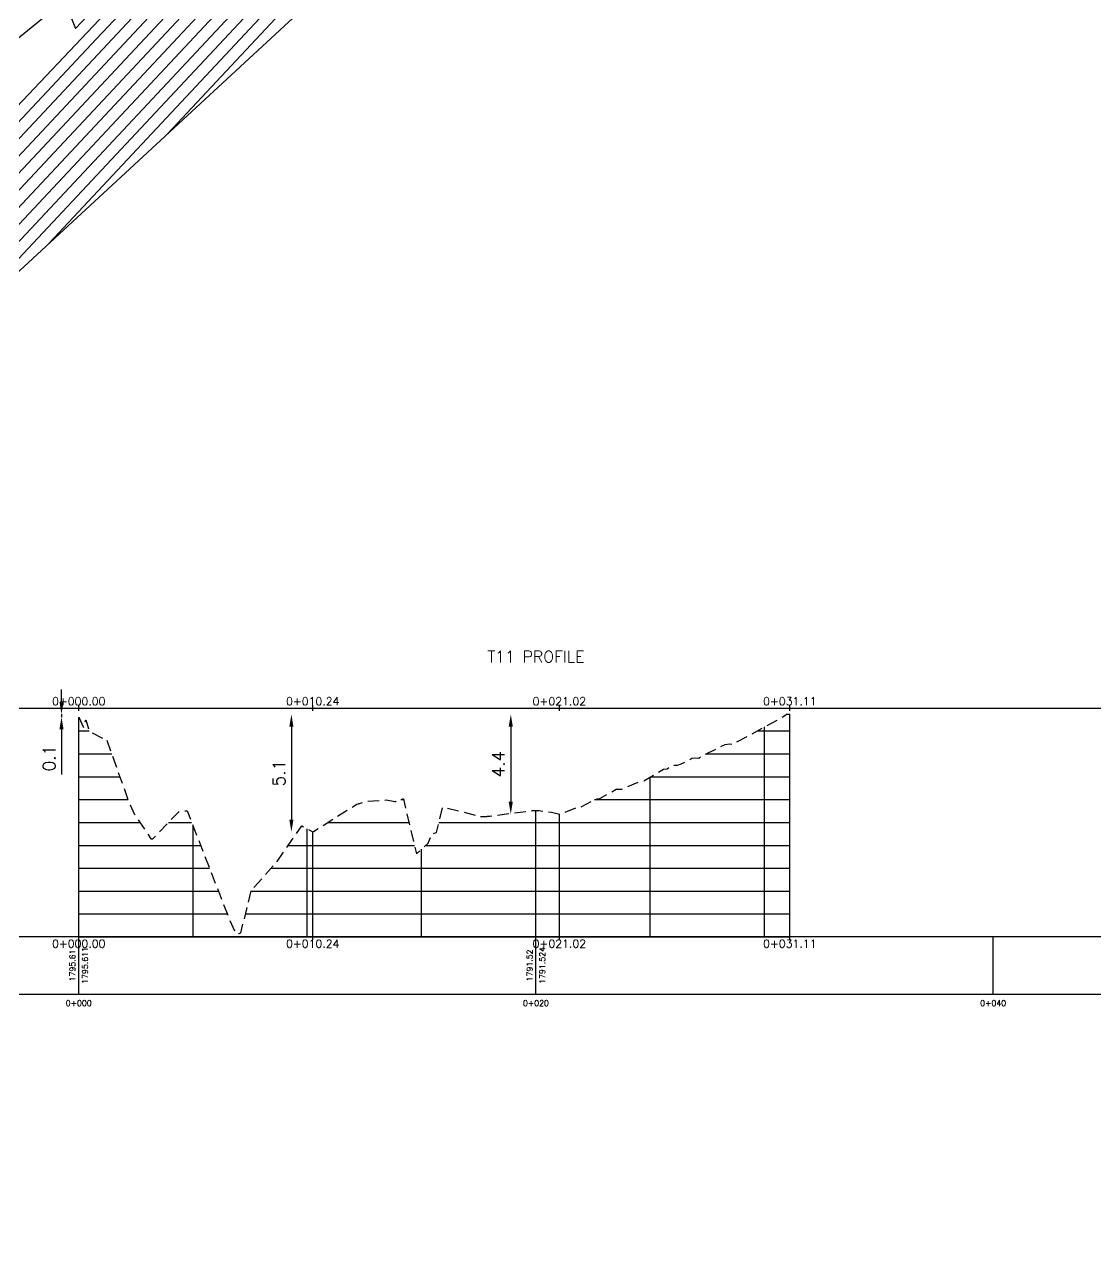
# Model space of a CAD drawing. Header units: metres. Extents: x 419582 to 423558, y 4805372 to 4807539.
# Drawn here: x 421833 to 421879.8, y 4806399.9 to 4806453.1 of the extents above; entities that cross this region are included whole.
import ezdxf

# ---------------------------------------------------------------- set-up
doc = ezdxf.new("R2010")
doc.units = ezdxf.units.M
doc.linetypes.add('DASHED', pattern=[0.75, 0.5, -0.25])
for name, color, linetype in [('C-ROAD-PROF', 1, 'DASHED'), ('C-ROAD-PROF-GRID-GEOM', 5, 'Continuous'), ('C-ROAD-PROF-GRID-MAJR', 8, 'Continuous'), ('C-ROAD-PROF-GRID-MINR', 8, 'Continuous'), ('C-ROAD-PROF-TEXT', 11, 'Continuous'), ('C-ROAD-PROF-TICK', 7, 'Continuous'), ('C-ROAD-PROF-TITL', 11, 'Continuous'), ('C-ROAD-PROF-TTLB', 5, 'Continuous'), ('C-TINN-BNDY', 110, 'Continuous'), ('C-TOPO-MAJR', 9, 'Continuous'), ('C-TOPO-MINR', 8, 'Continuous')]:
    doc.layers.add(name, color=color, linetype=linetype)
doc.styles.get("Standard").update_dxf_attribs({"font": 'simplex.shx'})
doc.dimstyles.new('TFO75', dxfattribs={"dimscale": 3, "dimtxt": 0.18, "dimasz": 0.18, "dimexe": 0.18, "dimexo": 0.0625, "dimgap": 0.09, "dimtad": 1, "dimdec": 1, "dimzin": 0, "dimdsep": 46, "dimtxsty": 'Standard', "dimcen": 0.09, "dimse1": 1, "dimse2": 1, "dimclrd": 3, "dimclre": 3, "dimclrt": 1, "dimadec": 4, "dimazin": 0, "dimtfac": 1, "dimtdec": 1, "dimtmove": 0, "dimatfit": 3, "dimfxl": 1, "dimtolj": 1, "dimtzin": 0, "dimarcsym": 0})

# ---------------------------------------------------------------- blocks, each defined once
blk = doc.blocks.new('*D41')
at = {"color": 3, "lineweight": -2, "transparency": 16777216}
blk.add_line((421854.264, 4806422.436), (421854.264, 4806419.153), dxfattribs=at)
at = {"color": 3, "transparency": 16777216}
for points in [[(421854.174, 4806422.436), (421854.354, 4806422.436), (421854.264, 4806422.976)], [(421854.174, 4806419.153), (421854.354, 4806419.153), (421854.264, 4806418.613)]]:
    blk.add_solid(points, dxfattribs=at)
at = {"layer": 'Defpoints', "color": 0, "transparency": 16777216}
for p in [(421863.83, 4806422.976), (421854.264, 4806418.613), (421856.09, 4806418.613)]:
    blk.add_point(p, dxfattribs=at)
at = {"color": 1, "transparency": 16777216, "insert": (421853.724, 4806420.795), "char_height": 0.54, "attachment_point": 5, "rotation": 90}
blk.add_mtext('\\A1;4.4', dxfattribs=at)
blk = doc.blocks.new('*D42')
at = {"color": 3, "lineweight": -2, "transparency": 16777216}
blk.add_line((421844.668, 4806422.436), (421844.668, 4806418.374), dxfattribs=at)
at = {"color": 3, "transparency": 16777216}
for points in [[(421844.578, 4806422.436), (421844.758, 4806422.436), (421844.668, 4806422.976)], [(421844.578, 4806418.374), (421844.758, 4806418.374), (421844.668, 4806417.834)]]:
    blk.add_solid(points, dxfattribs=at)
at = {"layer": 'Defpoints', "color": 0, "transparency": 16777216}
for p in [(421863.83, 4806422.976), (421844.668, 4806417.834), (421845.601, 4806417.834)]:
    blk.add_point(p, dxfattribs=at)
at = {"color": 1, "transparency": 16777216, "insert": (421844.128, 4806420.405), "char_height": 0.54, "attachment_point": 5, "rotation": 90}
blk.add_mtext('\\A1;5.1', dxfattribs=at)
blk = doc.blocks.new('*D43')
at = {"color": 3, "lineweight": -2, "transparency": 16777216}
for p, q in [((421834.612, 4806423.516), (421834.612, 4806424.056)), ((421834.612, 4806422.976), (421834.612, 4806422.857)), ((421834.612, 4806422.317), (421834.612, 4806420.337))]:
    blk.add_line(p, q, dxfattribs=at)
at = {"color": 3, "transparency": 16777216}
for points in [[(421834.522, 4806423.516), (421834.702, 4806423.516), (421834.612, 4806422.976)], [(421834.522, 4806422.317), (421834.702, 4806422.317), (421834.612, 4806422.857)]]:
    blk.add_solid(points, dxfattribs=at)
at = {"layer": 'Defpoints', "color": 0, "transparency": 16777216}
for p in [(421863.83, 4806422.976), (421834.612, 4806422.857), (421835.365, 4806422.857)]:
    blk.add_point(p, dxfattribs=at)
at = {"color": 1, "transparency": 16777216, "insert": (421834.072, 4806421.057), "char_height": 0.54, "attachment_point": 5, "rotation": 90}
blk.add_mtext('\\A1;0.1', dxfattribs=at)

msp = doc.modelspace()

# ---------------------------------------------------------------- linework, layer by layer
at = {"layer": 'C-ROAD-PROF', "color": 1, "linetype": 'DASHED', "lineweight": -3, "flags": 128}
msp.add_lwpolyline([(421835.365, 4806422.857), (421835.572, 4806422.403), (421835.671, 4806422.728), (421835.825, 4806422.238), (421836.442, 4806421.915), (421836.57, 4806421.915), (421837.546, 4806419.171), (421837.796, 4806418.63), (421838.521, 4806417.531), (421838.61, 4806417.536), (421839.768, 4806418.74), (421840.016, 4806418.756), (421840.105, 4806418.76), (421841.916, 4806414.104), (421842.23, 4806413.386), (421842.368, 4806413.386), (421842.382, 4806413.386), (421842.386, 4806413.388), (421842.458, 4806413.422), (421842.953, 4806415.419), (421843.04, 4806415.425), (421844.047, 4806416.541), (421845.12, 4806418.106), (421845.601, 4806417.834), (421845.64, 4806417.859), (421847.536, 4806419.052), (421847.598, 4806419.057), (421847.616, 4806419.074), (421847.641, 4806419.076), (421847.94, 4806419.177), (421848.013, 4806419.18), (421848.809, 4806419.231), (421849.194, 4806419.166), (421849.214, 4806419.166), (421849.232, 4806419.166), (421849.537, 4806419.273), (421849.57, 4806419.275), (421850.138, 4806416.876), (421850.651, 4806417.34), (421850.813, 4806417.751), (421850.911, 4806417.78), (421851.01, 4806417.81), (421851.292, 4806418.931), (421852.95, 4806418.505), (421852.952, 4806418.505), (421853.036, 4806418.506), (421853.095, 4806418.506), (421853.22, 4806418.506), (421853.246, 4806418.52), (421853.348, 4806418.523), (421853.63, 4806418.565), (421855.222, 4806418.763), (421855.361, 4806418.77), (421855.502, 4806418.777), (421855.581, 4806418.756), (421856.044, 4806418.69), (421856.389, 4806418.613), (421856.459, 4806418.616), (421857.141, 4806418.899), (421857.304, 4806418.908), (421857.998, 4806419.281), (421858.163, 4806419.295), (421858.879, 4806419.702), (421859.119, 4806419.709), (421859.965, 4806420.067), (421860.088, 4806420.072), (421860.95, 4806420.57), (421861.103, 4806420.599), (421861.367, 4806420.752), (421861.556, 4806420.754), (421861.716, 4806420.806), (421862.191, 4806421.055), (421862.301, 4806421.067), (421862.497, 4806421.062), (421862.689, 4806421.196), (421863.642, 4806421.655), (421863.835, 4806421.679), (421863.989, 4806421.674), (421866.063, 4806422.804), (421866.296, 4806422.954), (421866.33, 4806422.976), (421866.471, 4806422.976)], dxfattribs=at)
at = {"layer": 'C-ROAD-PROF-GRID-GEOM', "color": 5, "linetype": 'Continuous', "lineweight": -3}
for p, q in [((421866.471, 4806413.246), (421866.471, 4806422.976)), ((421835.365, 4806413.246), (421835.365, 4806422.857)), ((421856.389, 4806413.246), (421856.389, 4806418.613)), ((421845.601, 4806413.246), (421845.601, 4806417.834))]:
    msp.add_line(p, q, dxfattribs=at)
at = {"layer": 'C-ROAD-PROF-GRID-MAJR', "color": 8, "linetype": 'Continuous', "lineweight": -3}
for p, q in [((421835.365, 4806413.246), (421835.365, 4806422.857)), ((421835.365, 4806421.246), (421836.808, 4806421.246)), ((421862.795, 4806421.246), (421866.471, 4806421.246)), ((421835.365, 4806419.246), (421837.519, 4806419.246)), ((421849.46, 4806419.246), (421849.577, 4806419.246)), ((421857.933, 4806419.246), (421866.471, 4806419.246)), ((421855.365, 4806413.246), (421855.365, 4806418.77)), ((421835.365, 4806417.246), (421840.694, 4806417.246)), ((421844.531, 4806417.246), (421850.051, 4806417.246)), ((421850.548, 4806417.246), (421866.471, 4806417.246)), ((421835.365, 4806415.246), (421841.472, 4806415.246)), ((421842.91, 4806415.246), (421866.471, 4806415.246)), ((421835.365, 4806413.246), (421866.471, 4806413.246))]:
    msp.add_line(p, q, dxfattribs=at)
at = {"layer": 'C-ROAD-PROF-GRID-MINR', "color": 8, "linetype": 'Continuous', "lineweight": -3}
for p, q in [((421865.365, 4806413.246), (421865.365, 4806422.424)), ((421835.365, 4806422.246), (421835.823, 4806422.246)), ((421865.039, 4806422.246), (421866.471, 4806422.246)), ((421835.365, 4806420.246), (421837.163, 4806420.246)), ((421860.365, 4806413.246), (421860.365, 4806420.232)), ((421860.389, 4806420.246), (421866.471, 4806420.246)), ((421835.365, 4806418.246), (421838.049, 4806418.246)), ((421839.293, 4806418.246), (421840.305, 4806418.246)), ((421840.365, 4806413.246), (421840.365, 4806418.092)), ((421846.255, 4806418.246), (421849.814, 4806418.246)), ((421851.12, 4806418.246), (421866.471, 4806418.246)), ((421845.365, 4806413.246), (421845.365, 4806417.967)), ((421850.365, 4806413.246), (421850.365, 4806417.081)), ((421835.365, 4806416.246), (421841.083, 4806416.246)), ((421843.782, 4806416.246), (421866.471, 4806416.246)), ((421835.365, 4806414.246), (421841.861, 4806414.246)), ((421842.662, 4806414.246), (421866.471, 4806414.246))]:
    msp.add_line(p, q, dxfattribs=at)
at = {"layer": 'C-ROAD-PROF-TEXT', "color": 11, "linetype": 'Continuous', "lineweight": -3}
for p, q in [((421835.365, 4806423.121), (421835.365, 4806423.371)), ((421845.601, 4806423.121), (421845.601, 4806423.371)), ((421856.389, 4806423.121), (421856.389, 4806423.371)), ((421866.471, 4806423.121), (421866.471, 4806423.371)), ((421835.365, 4806413.121), (421835.365, 4806413.371)), ((421845.601, 4806413.121), (421845.601, 4806413.371)), ((421856.389, 4806413.121), (421856.389, 4806413.371)), ((421866.471, 4806413.121), (421866.471, 4806413.371))]:
    msp.add_line(p, q, dxfattribs=at)
at = {"layer": 'C-ROAD-PROF-TICK', "color": 7, "linetype": 'Continuous', "lineweight": -3}
for p, q in [((421835.365, 4806410.746), (421835.365, 4806413.246)), ((421855.365, 4806410.746), (421855.365, 4806413.246)), ((421875.365, 4806410.746), (421875.365, 4806413.246))]:
    msp.add_line(p, q, dxfattribs=at)
at = {"layer": 'C-ROAD-PROF-TTLB', "color": 5, "linetype": 'Continuous', "lineweight": -3}
msp.add_line((421815.365, 4806423.246), (421895.365, 4806423.246), dxfattribs=at)
msp.add_3dface([(421815.365, 4806410.746), (421895.365, 4806410.746), (421895.365, 4806413.246), (421815.365, 4806413.246)], dxfattribs=at)
at = {"layer": 'C-TINN-BNDY', "color": 110, "linetype": 'Continuous', "lineweight": -3, "flags": 128}
msp.add_lwpolyline([(422724.87, 4807165.92), (422697.08, 4807146.67), (422577.28, 4807048.8), (422494.93, 4806993.73), (422433.35, 4806948.24), (422390.21, 4806913.55), (422303.24, 4806847.72), (422229.68, 4806793.83), (422213.19, 4806781.58), (422179.34, 4806755.48), (422143.63, 4806726.94), (422090.94, 4806686.36), (421935.65, 4806537.41), (421807.76, 4806419.27), (421798.23, 4806410.98), (421750.84, 4806385.06), (421712.43, 4806364.25), (421678.37, 4806344.94), (421648.74, 4806328.11), (421541.25, 4806258.62), (421434.62, 4806175.52), (421305.47, 4806115.01), (421187.67, 4806058.56)], dxfattribs=at)
at = {"layer": 'C-TOPO-MAJR', "color": 9, "linetype": 'Continuous', "lineweight": -3, "flags": 128}
for points, elevation in [([(421818.465, 4806429.159), (421857.04, 4806470.344), (421889.289, 4806504.402), (421896.666, 4806515.973), (421901.331, 4806528.626), (421900.881, 4806529.193), (421902.446, 4806530.465), (421902.446, 4806530.695), (421902.361, 4806530.78), (421901.809, 4806534.932), (421901.839, 4806534.961), (421901.868, 4806534.991), (421901.868, 4806535.273), (421901.919, 4806536.887), (421901.872, 4806536.934), (421902.19, 4806538.033), (421900.58, 4806543.74)], 1805), ([(421821.685, 4806436.336), (421839.61, 4806455.474)], 1800)]:
    msp.add_lwpolyline(points, dxfattribs=dict(at, elevation=elevation))
at = {"layer": 'C-TOPO-MINR', "color": 8, "linetype": 'Continuous', "lineweight": -3, "flags": 128}
for points, elevation in [([(421813.268, 4806424.359), (421853.554, 4806467.37), (421887.234, 4806502.938), (421894.937, 4806515.023), (421899.809, 4806528.236), (421899.743, 4806528.319), (421901.715, 4806529.921), (421901.715, 4806530.211), (421901.66, 4806530.266), (421900.965, 4806535.496), (421900.976, 4806535.507), (421900.987, 4806535.518), (421900.987, 4806535.874), (421901.006, 4806536.485), (421900.989, 4806536.503), (421901.367, 4806537.812), (421899.658, 4806543.875)], 1804), ([(421823.662, 4806433.959), (421860.526, 4806473.318), (421891.345, 4806505.866), (421898.394, 4806516.924), (421902.853, 4806529.015), (421902.018, 4806530.068), (421903.177, 4806531.009), (421903.177, 4806531.18), (421903.062, 4806531.295), (421902.654, 4806534.368), (421902.701, 4806534.415), (421902.749, 4806534.463), (421902.749, 4806534.672), (421902.831, 4806537.289), (421902.755, 4806537.366), (421903.012, 4806538.254), (421901.71, 4806542.87)], 1806), ([(421808.072, 4806419.558), (421850.068, 4806464.396), (421885.178, 4806501.474), (421893.208, 4806514.072), (421897.598, 4806525.979), (421897.598, 4806526.021), (421897.419, 4806526.2), (421895.067, 4806535.832), (421895.089, 4806535.854), (421895.11, 4806535.876), (421896.243, 4806537.21), (421900.087, 4806536.464), (421900.163, 4806536.388), (421900.225, 4806536.45), (421900.287, 4806536.513), (421900.295, 4806536.566), (421900.295, 4806536.726), (421900.545, 4806537.591), (421899.911, 4806539.84)], 1803), ([(421828.858, 4806438.76), (421864.012, 4806476.292), (421893.401, 4806507.329), (421900.123, 4806517.874), (421904.374, 4806529.405), (421903.156, 4806530.942), (421903.908, 4806531.553), (421903.908, 4806531.664), (421903.763, 4806531.809), (421903.498, 4806533.804), (421903.564, 4806533.87), (421903.63, 4806533.936), (421903.63, 4806534.071), (421903.743, 4806537.691), (421903.638, 4806537.797), (421903.834, 4806538.475)], 1807), ([(421834.055, 4806443.56), (421867.498, 4806479.266), (421895.457, 4806508.793), (421901.852, 4806518.825), (421905.896, 4806529.794), (421904.293, 4806531.817), (421904.639, 4806532.098), (421904.639, 4806532.148), (421904.464, 4806532.323), (421904.342, 4806533.239), (421904.427, 4806533.324), (421904.511, 4806533.408), (421904.511, 4806533.471), (421904.656, 4806538.093), (421904.521, 4806538.228), (421904.656, 4806538.697)], 1808), ([(421839.252, 4806448.361), (421870.984, 4806482.24), (421897.513, 4806510.257), (421903.581, 4806519.776), (421907.418, 4806530.184), (421905.504, 4806532.599), (421905.502, 4806532.601), (421905.588, 4806533.092), (421905.588, 4806533.471), (421905.415, 4806533.615), (421905.568, 4806538.495)], 1809), ([(421826.421, 4806442.14), (421836.124, 4806452.499), (421876.954, 4806495.619)], 1799), ([(421832.637, 4806449.525), (421874.898, 4806494.156)], 1798), ([(421834.937, 4806453.695), (421835.221, 4806452.961), (421872.842, 4806492.692)], 1797), ([(421805.813, 4806417.576), (421801.694, 4806415.005), (421801.286, 4806414.848), (421801.286, 4806415.189), (421801.256, 4806415.218), (421803.149, 4806418.576), (421803.208, 4806418.634), (421803.266, 4806418.693), (421804.309, 4806418.761), (421804.435, 4806418.635), (421804.435, 4806418.487), (421805.667, 4806419.103), (421805.6, 4806419.17), (421805.6, 4806419.437), (421806.725, 4806419.848), (421806.797, 4806419.919), (421806.868, 4806419.991), (421806.868, 4806420.105), (421807.982, 4806420.63), (421808.033, 4806420.579), (421809.063, 4806421.805), (421809.063, 4806421.572), (421812.212, 4806424.726), (421846.582, 4806461.422)], 1802), ([(421816.948, 4806430.531), (421843.096, 4806458.448)], 1801), ([(421832.037, 4806451.99), (421833.827, 4806453.436)], 1797)]:
    msp.add_lwpolyline(points, dxfattribs=dict(at, elevation=elevation))

# ---------------------------------------------------------------- texts
at = {"layer": 'C-ROAD-PROF-TEXT', "color": 11, "linetype": 'Continuous', "lineweight": -3}
for s, insert, char_height, attachment_point in [('0+000.00', (421835.365, 4806423.371), 0.35, 8), ('0+010.24', (421845.601, 4806423.371), 0.35, 8), ('0+021.02', (421856.389, 4806423.371), 0.35, 8), ('0+031.11', (421866.471, 4806423.371), 0.35, 8), ('0+000.00', (421835.365, 4806413.121), 0.35, 2), ('0+010.24', (421845.601, 4806413.121), 0.35, 2), ('0+021.02', (421856.389, 4806413.121), 0.35, 2), ('0+031.11', (421866.471, 4806413.121), 0.35, 2), ('0+000', (421835.365, 4806410.471), 0.25, 2), ('0+020', (421855.365, 4806410.471), 0.25, 2), ('0+040', (421875.365, 4806410.471), 0.25, 2)]:
    msp.add_mtext(s, dxfattribs=dict(at, insert=insert, char_height=char_height, attachment_point=attachment_point))
at = {"layer": 'C-ROAD-PROF-TEXT', "color": 11, "linetype": 'Continuous', "lineweight": -3, "char_height": 0.25, "rotation": 90}
for s, insert, attachment_point in [('1791.524', (421855.515, 4806411.996), 2), ('1795.61', (421835.215, 4806411.996), 8), ('1795.611', (421835.515, 4806411.996), 2), ('1791.52', (421855.215, 4806411.996), 8)]:
    msp.add_mtext(s, dxfattribs=dict(at, insert=insert, attachment_point=attachment_point))
at = {"layer": 'C-ROAD-PROF-TITL', "color": 11, "linetype": 'Continuous', "lineweight": -3, "insert": (421855.365, 4806425.246), "char_height": 0.5, "attachment_point": 8}
msp.add_mtext('T11 PROFILE', dxfattribs=at)

# ---------------------------------------------------------------- dimensions: what is measured, and where the dimension line sits
for base, p2, picture, middle in [((421834.612, 4806422.857), (421835.365, 4806422.857), '*D43', (421834.072, 4806421.057)), ((421844.668, 4806417.834), (421845.601, 4806417.834), '*D42', (421844.128, 4806420.405)), ((421854.264, 4806418.613), (421856.09, 4806418.613), '*D41', (421853.724, 4806420.795))]:
    dim = msp.add_linear_dim(base=base, p1=(421863.83, 4806422.976), p2=p2, angle=90, dimstyle='TFO75')
    dim.commit()
    dim.dimension.update_dxf_attribs({"geometry": picture, "text_midpoint": middle})

doc.saveas('drawing.dxf')
